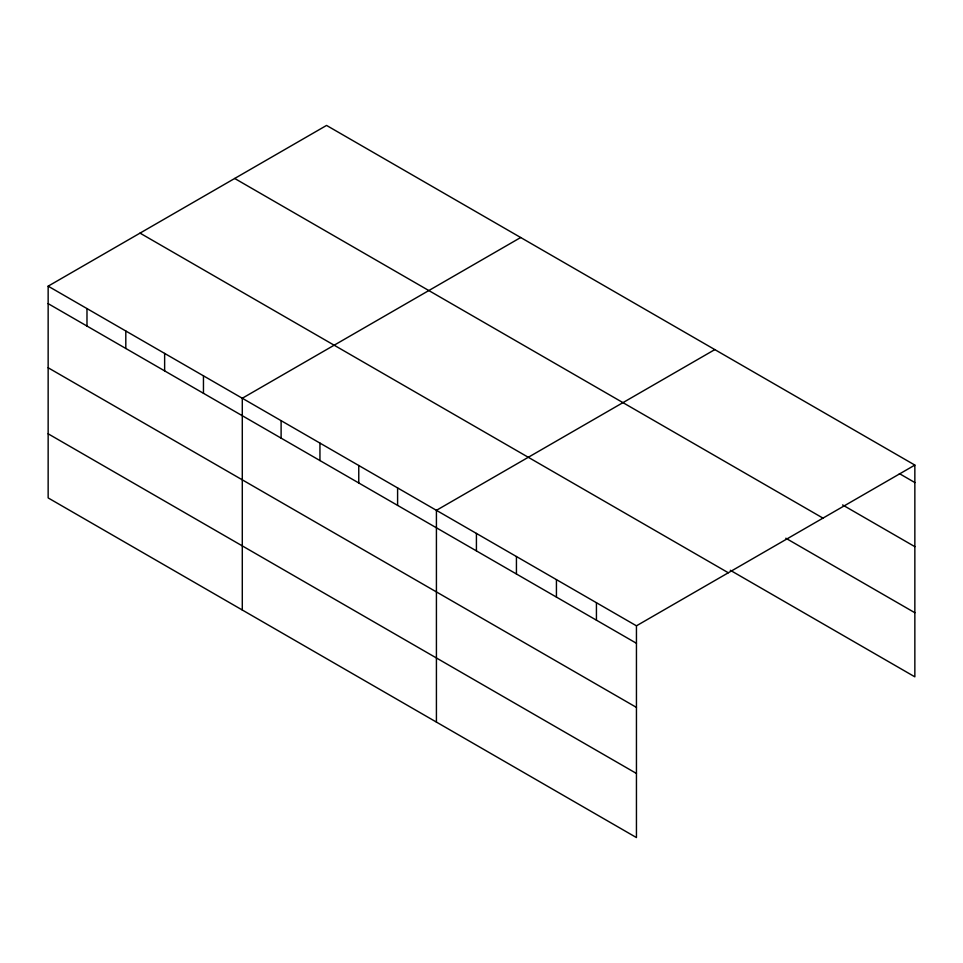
<?xml version="1.0" encoding="UTF-8"?>
<svg xmlns="http://www.w3.org/2000/svg" width="963" height="963" viewBox="0 0 963 963"><rect width="100%" height="100%" fill="white"/><g stroke="black" fill="none" stroke-linecap="round" stroke-linejoin="round"><path stroke-width="1.44" d="M48.15 286.167L636.447 625.818L636.447 837.569L48.15 497.919L48.15 286.167L326.553 125.431L914.85 465.081L914.85 676.833L730.315 570.289M520.694 237.512L242.291 398.249L242.291 610.012M714.835 349.593L436.42 510.33L436.42 722.094M636.447 625.818L914.85 465.081M899.37 473.603L914.85 482.547M842.589 504.937L914.85 546.659M234.683 178.468L822.98 518.118M785.808 538.221L914.85 612.721M140.02 233.118L728.317 572.768M48.15 303.634L636.447 643.284M48.15 367.758L636.447 707.396M48.15 433.807L636.447 773.458M596.434 602.718L596.434 620.184M556.433 579.618L556.433 597.096M516.433 556.53L516.433 573.996M476.42 533.43L476.42 550.896M397.599 487.916L397.599 505.394M358.766 465.502L358.766 482.969M319.945 443.088L319.945 460.555M281.112 420.662L281.112 438.141M203.458 375.835L203.458 393.301M164.637 353.421L164.637 370.887M125.804 330.995L125.804 348.474M86.983 308.581L86.983 326.06"/></g></svg>
